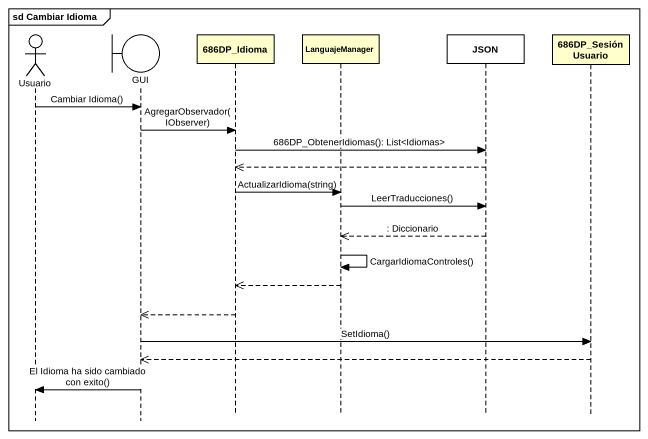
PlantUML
@startuml
mainframe sd Cambiar Idioma
hide footbox
actor Usuario
boundary GUI
participant "686DP_Idioma" as c686DP_Idioma
participant LanguajeManager
participant "JSON" as JSON_ #FFFFFF
participant "686DP_SesiónUsuario" as c686DP_SesiónUsuario

Usuario -> GUI : Cambiar Idioma()
GUI -> c686DP_Idioma : AgregarObservador(IObserver)
c686DP_Idioma -> JSON_ : 686DP_ObtenerIdiomas(): List<Idiomas>
JSON_ -->> c686DP_Idioma
c686DP_Idioma -> LanguajeManager : ActualizarIdioma(string)
LanguajeManager -> JSON_ : LeerTraducciones()
JSON_ -->> LanguajeManager : : Diccionario
LanguajeManager -> LanguajeManager : CargarIdiomaControles()
LanguajeManager -->> c686DP_Idioma
c686DP_Idioma -->> GUI
GUI -> c686DP_SesiónUsuario : SetIdioma()
c686DP_SesiónUsuario -->> GUI
GUI -> Usuario : El Idioma ha sido cambiado con exito()
@enduml
